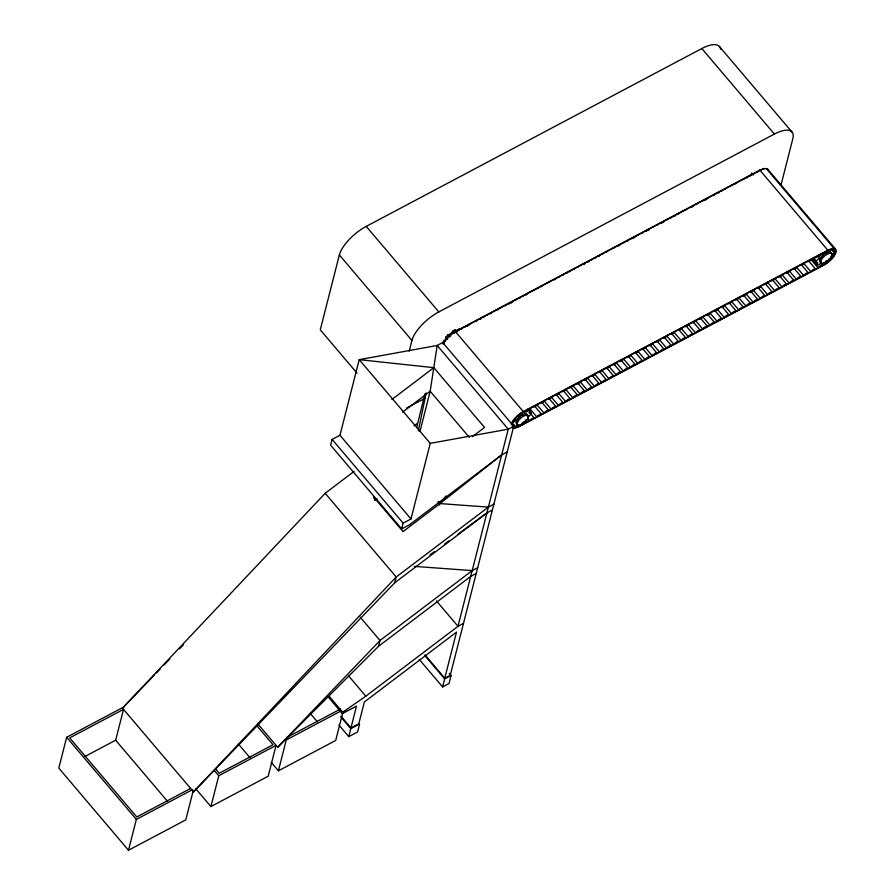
<?xml version="1.0" encoding="UTF-8"?>
<svg xmlns="http://www.w3.org/2000/svg" width="895" height="895" viewBox="0 0 895 895"><rect width="100%" height="100%" fill="white"/><g stroke="black" fill="none" stroke-linecap="round" stroke-linejoin="round"><path stroke-width="1.34" d="M511.705 425.002L512.175 423.1A9.129 3.602 -40.3 0 1 514.916 418.77L516.997 416.555A9.129 3.602 -40.3 0 1 521.908 412.763L828.915 250.063A9.129 3.602 -40.3 0 1 833.122 249.023L834.554 249.381A9.129 3.602 -40.3 0 1 835.594 251.708C834.353 257.581 829.005 261.687 824.127 264.651L519.603 426.031L515.039 427.642L512.757 427.251M416.723 427.541L424.856 393.945M420.001 431.345L430.171 391.227L437.196 345.459L442.712 342.539L513.741 426.244L450.252 675.311L444.759 678.22L424.98 654.905M418.345 430.831L426.177 392.871M528.184 408.523L529.974 410.648A3.58 1.41 -40.3 0 0 531.071 412.852L530.668 414.586A3.58 1.41 -40.3 0 0 527.905 418.614L526.07 420.941A3.58 1.41 -40.3 0 0 525.701 420.986M825.313 261.978A3.58 1.41 -40.3 0 0 824.843 262.794L822.415 264.115A3.58 1.41 -40.3 0 0 818.287 265.188L816.855 264.886A3.58 1.41 -40.3 0 0 815.77 262.683L816.173 260.937A3.58 1.41 -40.3 0 0 818.768 256.753L820.771 254.594A3.58 1.41 -40.3 0 0 823.903 252.949M123.946 706.916L66.655 737.279L58.801 768.111L128.488 850.25L185.78 819.887L193.298 790.397M85.081 756.409L115.656 740.199L123.521 709.366L69.687 737.894L136.778 816.967L190.613 788.439M128.488 850.25L136.353 819.417L192.425 789.703M720.587 49.214A28.651 11.322 -40.3 0 0 701.825 48.531L366.234 226.379A28.651 11.322 -40.3 0 0 339.362 254.941L320.265 329.819L357.004 373.114M210.907 806.574L218.772 775.741L276.063 745.378L268.198 776.211L210.907 806.574L195.725 788.674M327.984 696.679L342.36 713.639L342.718 712.241L365.82 696.187L457.994 626.31L508.248 429.164L437.196 345.459L359.219 359.656L339.966 435.261L332.123 439.411L330.635 445.218L401.665 528.923L409.518 524.761L501.692 454.884L507.185 451.975M271.263 762.383L278.401 770.808L286.266 739.964L341.118 710.899M409.205 351.176L411.924 340.48A28.651 11.322 -40.3 0 1 438.807 311.919L774.399 134.06A28.651 11.322 -40.3 0 1 792.836 138.613L780.91 185.41M342.875 712.286L335.703 740.445L278.401 770.808M348.77 736.641L350.818 728.619L359.611 723.954L357.575 731.987L348.77 736.641L338.903 725.017M341.051 716.291L350.941 727.937L356.49 706.144L342.36 713.639M401.665 528.923L403.142 523.127L410.995 518.966L430.249 443.361L359.219 359.656L433.84 367.677L484.553 427.441L472.403 436.648M257.905 723.977L277.685 747.28L378.54 646.291L380.017 640.484L472.191 570.607L477.684 567.698M354.051 471.397L325.176 493.29L122.503 708.169L193.533 791.874L394.717 582.802L396.205 576.995L488.379 507.118L493.872 504.209M419.285 659.447L442.6 686.924L444.647 678.891L451.08 675.479L449.29 673.364M444.759 678.22L456.517 632.105L364.343 701.993L358.783 723.786L350.941 727.937M451.08 675.479L449.044 683.511L442.6 686.924M443.808 343.993L444.2 342.998M455.208 331.866L453.933 332.649A9.129 3.602 -40.3 0 0 449.022 336.442L446.862 338.791A3.58 1.41 -40.3 0 1 447.03 338.959M514.838 418.894L514.916 418.77A3.58 1.41 -40.3 0 1 512.175 423.1M377.097 498.806L374.915 500.45L373.528 496.826L403.052 531.608L440.016 503.583L445.978 495.908M443.428 342.763A3.58 1.41 -40.3 0 0 442.98 342.93L443.394 341.185A3.58 1.41 -40.3 0 0 445.978 337.001L447.981 334.831A3.58 1.41 -40.3 0 0 452.736 331.105L455.163 329.796L456.965 331.922M193.533 791.874L396.205 576.995L325.176 493.29M277.685 747.28L380.017 640.484L360.237 617.181M122.503 708.169L154.421 674.998M156.356 672.984L160.227 668.968M164.098 664.951L169.905 658.921M179.571 648.864L183.441 644.847M438.226 501.48L440.016 503.583L501.692 454.884M449.022 336.442L449.167 336.341A3.58 1.41 -40.3 0 0 449.536 336.296M516.997 416.555L517.142 416.443A3.58 1.41 -40.3 0 0 521.908 412.763M391.887 399.494L433.84 367.677M402.571 412.159L430.171 391.227L469.316 437.353M414.016 425.942L417.35 423.413M394.717 582.802L486.891 512.924L492.384 510.005M378.54 646.291L470.714 576.414L476.207 573.494M429.969 554.866L434.433 551.577M444.479 544.171L448.943 540.882M457.871 534.304L486.891 512.924M512.88 428.056A12.832 5.068 -40.3 0 0 519.503 426.423L824.026 265.043A12.832 5.068 -40.3 0 0 833.76 256.675L836.053 252.256L835.639 249.269L767.675 169.155L764.643 168.405L759.833 170.106L455.309 331.486L449.984 335.166A12.832 5.068 -40.3 0 0 443.271 344.273M452.132 333.499L665.981 220.17M406.397 408.165L424.89 398.364M511.246 424.387A12.832 5.068 -40.3 0 1 523.284 411.588L827.808 250.208L832.618 248.519L835.639 249.269M513.741 426.244L508.248 429.164L430.249 443.361M463.487 623.401L457.994 626.31L436.413 600.881M286.691 737.514L340.525 708.985M833.122 249.023L832.999 249.056A3.58 1.41 -40.3 0 1 828.915 250.063M440.016 503.583L488.379 507.118M414.34 566.378L472.191 570.607M832.07 248.474L833.502 248.776A3.58 1.41 -40.3 0 0 834.599 250.98L834.185 252.714A3.58 1.41 -40.3 0 0 831.421 256.742L829.598 259.069A3.58 1.41 -40.3 0 0 828.356 259.427M460.724 329.024L459.292 328.722A3.58 1.41 -40.3 0 1 455.197 330.065L455.163 329.796M529.974 410.648L528.553 410.346A3.58 1.41 -40.3 0 1 524.459 411.689L521.998 412.729A3.58 1.41 -40.3 0 1 517.243 416.466L515.24 418.625A3.58 1.41 -40.3 0 1 512.656 422.809L512.242 424.554A3.58 1.41 -40.3 0 1 513.338 426.758L514.759 427.06A3.58 1.41 -40.3 0 1 518.899 425.975L521.315 424.666A3.58 1.41 -40.3 0 1 521.785 423.85M719.334 46.417L791.907 131.945M701.825 48.531L774.399 134.06M835.136 249.705L767.16 169.591A9.129 3.602 -40.3 0 0 766.579 169.267L766.612 169.334M833.29 251.54L835.08 253.643A3.58 1.41 -40.3 0 0 832.395 257.861M830.75 252.457L831.925 253.844A7.104 2.808 -40.3 0 1 824.698 262.627A7.104 2.808 -40.3 0 1 822.46 258.185A7.104 2.808 -40.3 0 1 831.925 253.844M759.833 170.106L827.808 250.208M751.509 172.959L753.31 175.084M820.144 261.72L821.319 263.108M820.167 262.168L822.852 265.334A3.58 1.41 -40.3 0 0 818.052 267.873L810.904 259.438M813.477 257.76L816.173 260.937M812.168 258.442L815.77 262.683M811.463 258.521L816.855 264.886M808.476 260.713L815.636 269.149A3.58 1.41 -40.3 0 0 810.848 271.688L803.688 263.253M801.271 264.54L808.42 272.975A3.58 1.41 -40.3 0 0 803.632 275.515L796.472 267.079M794.055 268.366L801.215 276.79A3.58 1.41 -40.3 0 0 796.416 279.329L789.267 270.905M786.85 272.181L793.999 280.616A3.58 1.41 -40.3 0 0 789.211 283.156L782.051 274.72M779.634 276.007L786.794 284.431A3.58 1.41 -40.3 0 0 781.995 286.982L774.846 278.546M772.43 279.822L779.579 288.257A3.58 1.41 -40.3 0 0 774.79 290.797L767.63 282.361M766.109 284.699L772.374 292.083A3.58 1.41 -40.3 0 0 767.574 294.623L760.426 286.187M758.904 288.526L765.158 295.898A3.58 1.41 -40.3 0 0 760.37 298.438L753.21 290.014M750.793 291.289L757.953 299.724A3.58 1.41 -40.3 0 0 753.154 302.264L746.005 293.828M743.577 295.115L750.737 303.539A3.58 1.41 -40.3 0 0 745.949 306.079L738.789 297.655M737.267 299.982L743.521 307.365A3.58 1.41 -40.3 0 0 738.733 309.905L731.573 301.47M729.156 302.756L736.316 311.192A3.58 1.41 -40.3 0 0 731.517 313.731L724.368 305.296M721.952 306.571L729.101 315.006A3.58 1.41 -40.3 0 0 724.312 317.546L717.152 309.111M714.736 310.397L721.896 318.833A3.58 1.41 -40.3 0 0 717.096 321.372L709.948 312.937M707.531 314.223L714.68 322.647A3.58 1.41 -40.3 0 0 709.892 325.187L702.732 316.763M700.315 318.038L707.475 326.474A3.58 1.41 -40.3 0 0 702.676 329.013L695.527 320.578M693.11 321.864L700.259 330.289A3.58 1.41 -40.3 0 0 695.471 332.839L688.311 324.404M685.894 325.679L693.054 334.115A3.58 1.41 -40.3 0 0 688.255 336.654L681.106 328.219M678.678 329.505L685.838 337.941A3.58 1.41 -40.3 0 0 681.05 340.48L673.89 332.045M671.474 333.32L678.623 341.756A3.58 1.41 -40.3 0 0 673.834 344.295L666.674 335.871M664.258 337.147L671.418 345.582A3.58 1.41 -40.3 0 0 666.618 348.121L659.47 339.686M657.053 340.973L664.202 349.397A3.58 1.41 -40.3 0 0 659.414 351.936L652.254 343.512M649.837 344.788L656.997 353.223A3.58 1.41 -40.3 0 0 652.198 355.762L645.049 347.327M642.632 348.614L649.781 357.049A3.58 1.41 -40.3 0 0 644.993 359.589L637.833 351.153M635.416 352.429L642.576 360.864A3.58 1.41 -40.3 0 0 637.777 363.404L630.628 354.968M629.096 357.306L635.36 364.69A3.58 1.41 -40.3 0 0 630.572 367.23L623.412 358.794M620.996 360.081L628.156 368.505A3.58 1.41 -40.3 0 0 623.356 371.045L616.196 362.62M613.78 363.896L620.94 372.331A3.58 1.41 -40.3 0 0 616.14 374.871L608.992 366.435M606.575 367.722L613.724 376.146A3.58 1.41 -40.3 0 0 608.936 378.697L601.776 370.261M599.359 371.537L606.519 379.972A3.58 1.41 -40.3 0 0 601.72 382.512L594.571 374.076M592.154 375.363L599.303 383.798A3.58 1.41 -40.3 0 0 594.515 386.338L587.355 377.903M584.938 379.178L592.098 387.613A3.58 1.41 -40.3 0 0 587.299 390.153L580.15 381.717M577.734 383.004L584.882 391.439A3.58 1.41 -40.3 0 0 580.094 393.979L572.934 385.544M570.518 386.83L577.678 395.254A3.58 1.41 -40.3 0 0 572.878 397.794L565.729 389.37M563.302 390.645L570.462 399.08A3.58 1.41 -40.3 0 0 565.674 401.62L558.514 393.185M556.097 394.471L563.246 402.907A3.58 1.41 -40.3 0 0 558.458 405.446L551.298 397.011M548.881 398.286L556.041 406.722A3.58 1.41 -40.3 0 0 551.242 409.261L544.093 400.826M541.676 402.112L548.825 410.548A3.58 1.41 -40.3 0 0 544.037 413.087L536.877 404.652M534.46 405.938L541.62 414.363A3.58 1.41 -40.3 0 0 536.821 416.902L529.672 408.478M528.374 409.664L531.071 412.852M529.941 412.919L534.404 418.189A3.58 1.41 -40.3 0 0 529.616 420.728L527.826 418.614M366.234 226.379L438.807 311.919M455.309 331.486L523.284 411.588M452.736 331.105L454.537 333.231M525.41 419.9L527.2 422.004A3.58 1.41 -40.3 0 0 522.4 424.543M447.981 334.831L449.782 336.956M516.818 419.956L518.004 421.344M445.978 337.001L447.78 339.115M516.46 424.532L518.25 426.635A3.569 1.41 -40.3 0 0 514.189 427.609M339.362 254.941L411.924 340.48M437.823 503.001L439.613 505.104M339.966 435.261L410.995 518.966M332.123 439.411L403.142 523.127M424.912 655.643L444.647 678.891M348.737 676.061L365.82 696.187M329.237 696.344L342.718 712.241M340.95 716.984L350.818 728.619M310.308 713.472L317.456 721.907M256.932 725.778L273.031 744.763L219.197 773.291L215.617 769.073M238.338 743.969L249.962 757.673M214.297 770.472L218.772 775.741M115.656 740.199L167.544 801.349M66.655 737.279L136.353 819.417M834.554 249.381L834.587 249.448A3.58 1.41 -40.3 0 0 835.594 251.708M825.548 263.779A3.569 1.41 -40.3 0 1 830.303 260.076M761.086 170.442A3.58 1.41 -40.3 0 1 760.94 169.949L667.133 219.566A3.58 1.41 -40.3 0 0 667.625 219.745M767.675 169.155A12.832 5.068 -40.3 0 1 768.223 170.408M762.16 169.412A9.129 3.602 -40.3 0 1 764.296 168.886M512.555 424.767A3.58 1.41 -40.3 0 1 513.316 426.412M453.933 332.649A3.58 1.41 -40.3 0 1 453.463 333.466M450.867 335.77A3.58 1.41 -40.3 0 1 450.398 336.005M444.602 342.002A9.129 3.602 -40.3 0 1 446.941 338.668M516.605 423.581A7.104 2.808 -40.3 0 1 521.125 415.571A7.104 2.808 -40.3 0 1 527.121 416.22M522.121 423.424A3.58 1.41 -40.3 0 1 522.501 422.999M522.937 422.585A3.58 1.41 -40.3 0 1 525.287 421.109M649.524 229.344A3.58 1.41 -40.3 0 1 649.076 229.746M648.606 230.116A3.58 1.41 -40.3 0 1 648.125 230.451M646.738 231.111A3.58 1.41 -40.3 0 1 645.496 231.033M718.26 308.596A3.58 1.41 -40.3 0 1 713.472 311.136M664.716 220.841A3.58 1.41 -40.3 0 1 663.945 221.703M663.508 222.105A3.58 1.41 -40.3 0 1 663.038 222.475M662.065 223.09A3.58 1.41 -40.3 0 1 661.595 223.314M660.13 223.515A3.58 1.41 -40.3 0 1 659.917 223.381M732.681 300.955A3.58 1.41 -40.3 0 1 727.892 303.494M736.82 182.636A3.58 1.41 -40.3 0 1 736.462 183.061M736.059 183.486A3.58 1.41 -40.3 0 1 735.612 183.889M732.524 185.355A3.58 1.41 -40.3 0 1 732.032 185.175M804.795 262.738A3.58 1.41 -40.3 0 1 800.007 265.278M715.194 194.092A3.58 1.41 -40.3 0 1 714.837 194.528M713.986 195.356A3.58 1.41 -40.3 0 1 713.505 195.725M783.159 274.206A3.58 1.41 -40.3 0 1 778.37 276.745M722.399 190.277A3.58 1.41 -40.3 0 1 721.638 191.127M719.289 192.738A3.58 1.41 -40.3 0 1 718.853 192.895M790.375 270.38A3.58 1.41 -40.3 0 1 785.586 272.93M506.067 304.915A3.58 1.41 -40.3 0 1 505.306 305.766M574.042 385.029A3.58 1.41 -40.3 0 1 569.254 387.569M700.416 202.169A3.58 1.41 -40.3 0 1 700.002 202.594M696.813 204.452A3.58 1.41 -40.3 0 1 695.974 204.284M768.738 281.847A3.58 1.41 -40.3 0 1 763.95 284.386M758.457 171.169A3.58 1.41 -40.3 0 1 758.099 171.594M757.696 172.019A3.58 1.41 -40.3 0 1 757.248 172.422M754.161 173.887A3.58 1.41 -40.3 0 1 753.657 173.708M826.432 251.282A3.58 1.41 -40.3 0 1 821.632 253.822M707.979 197.918A3.58 1.41 -40.3 0 1 706.77 199.171M705.819 199.876A3.58 1.41 -40.3 0 1 705.338 200.156M704.029 200.625A3.58 1.41 -40.3 0 1 703.179 200.458M775.954 278.032A3.58 1.41 -40.3 0 1 771.154 280.571M484.441 316.382A3.58 1.41 -40.3 0 1 483.669 317.233M480.883 319A3.58 1.41 -40.3 0 1 480.492 319.09M479.854 319.045A3.58 1.41 -40.3 0 1 479.642 318.922M552.416 396.496A3.58 1.41 -40.3 0 1 547.617 399.036M744.036 178.81A3.58 1.41 -40.3 0 1 743.678 179.235M812.011 258.923A3.58 1.41 -40.3 0 1 807.212 261.463M657.501 224.667A3.58 1.41 -40.3 0 1 657.143 225.092M652.925 227.33A3.58 1.41 -40.3 0 1 652.712 227.207M725.476 304.781A3.58 1.41 -40.3 0 1 720.676 307.321M462.446 328.275A3.58 1.41 -40.3 0 1 461.596 329.103M458.855 330.557A3.58 1.41 -40.3 0 1 458.005 330.389M530.78 407.952A3.58 1.41 -40.3 0 1 525.98 410.492M725.319 189.181A3.58 1.41 -40.3 0 1 724.816 188.99M797.59 266.565A3.58 1.41 -40.3 0 1 792.791 269.104M477.225 320.209A3.58 1.41 -40.3 0 1 476.464 321.059M545.2 400.311A3.58 1.41 -40.3 0 1 540.401 402.851M549.34 281.992A3.58 1.41 -40.3 0 1 548.982 282.417M617.315 362.095A3.58 1.41 -40.3 0 1 612.516 364.634M527.703 293.448A3.58 1.41 -40.3 0 1 527.345 293.884M526.495 294.712A3.58 1.41 -40.3 0 1 526.025 295.081M523.127 296.122A3.58 1.41 -40.3 0 1 522.904 295.999M595.678 373.562A3.58 1.41 -40.3 0 1 590.879 376.101M534.919 289.633A3.58 1.41 -40.3 0 1 534.147 290.483M530.332 292.296A3.58 1.41 -40.3 0 1 530.12 292.173M602.883 369.747A3.58 1.41 -40.3 0 1 598.095 372.286M513.283 301.1A3.58 1.41 -40.3 0 1 512.522 301.951M511.604 302.723A3.58 1.41 -40.3 0 1 511.123 303.058M509.736 303.718A3.58 1.41 -40.3 0 1 508.483 303.64M581.258 381.203A3.58 1.41 -40.3 0 1 576.458 383.742M520.487 297.274A3.58 1.41 -40.3 0 1 520.14 297.699M519.726 298.125A3.58 1.41 -40.3 0 1 519.279 298.527M515.912 299.948A3.58 1.41 -40.3 0 1 515.699 299.814M588.462 377.388A3.58 1.41 -40.3 0 1 583.674 379.928M470.009 324.024A3.58 1.41 -40.3 0 1 469.662 324.46M469.248 324.874A3.58 1.41 -40.3 0 1 468.812 325.277M467.85 325.981A3.58 1.41 -40.3 0 1 467.369 326.261M465.724 326.753A3.58 1.41 -40.3 0 1 465.221 326.563M537.984 404.137A3.58 1.41 -40.3 0 1 533.196 406.677M541.766 286.243A3.58 1.41 -40.3 0 1 541.363 286.668M538.175 288.514A3.58 1.41 -40.3 0 1 537.336 288.347M610.099 365.921A3.58 1.41 -40.3 0 1 605.311 368.46M491.646 312.556A3.58 1.41 -40.3 0 1 491.288 312.993M490.885 313.418A3.58 1.41 -40.3 0 1 490.438 313.821M487.35 315.286A3.58 1.41 -40.3 0 1 486.858 315.096M559.621 392.67A3.58 1.41 -40.3 0 1 554.833 395.21M498.862 308.741A3.58 1.41 -40.3 0 1 498.504 309.167M498.101 309.592A3.58 1.41 -40.3 0 1 497.654 309.994M494.566 311.46A3.58 1.41 -40.3 0 1 494.062 311.281M566.837 388.844A3.58 1.41 -40.3 0 1 562.038 391.395M679.137 213.2A3.58 1.41 -40.3 0 1 677.929 214.464M675.188 215.908A3.58 1.41 -40.3 0 1 674.338 215.74M747.112 293.314A3.58 1.41 -40.3 0 1 742.313 295.853M643.08 232.308A3.58 1.41 -40.3 0 1 642.319 233.159M638.504 234.982A3.58 1.41 -40.3 0 1 638.28 234.848M711.055 312.422A3.58 1.41 -40.3 0 1 706.256 314.962M619.765 245.398A3.58 1.41 -40.3 0 1 619.284 245.733M617.897 246.393A3.58 1.41 -40.3 0 1 616.655 246.315M689.418 323.889A3.58 1.41 -40.3 0 1 684.63 326.429M635.864 236.135A3.58 1.41 -40.3 0 1 635.506 236.56M635.103 236.985A3.58 1.41 -40.3 0 1 634.186 237.757M633.224 238.372A3.58 1.41 -40.3 0 1 632.754 238.596M631.288 238.797A3.58 1.41 -40.3 0 1 631.076 238.674M703.839 316.237A3.58 1.41 -40.3 0 1 699.051 318.777M556.545 278.166A3.58 1.41 -40.3 0 1 556.187 278.602M555.336 279.419A3.58 1.41 -40.3 0 1 554.866 279.799M624.52 358.28A3.58 1.41 -40.3 0 1 619.732 360.819M570.607 270.95A3.58 1.41 -40.3 0 1 569.757 271.778M567.016 273.232A3.58 1.41 -40.3 0 1 566.177 273.065M638.94 350.639A3.58 1.41 -40.3 0 1 634.152 353.178M592.244 259.494A3.58 1.41 -40.3 0 1 591.841 259.908M589.492 261.519A3.58 1.41 -40.3 0 1 587.814 261.597M660.577 339.171A3.58 1.41 -40.3 0 1 655.778 341.711M628.659 239.949A3.58 1.41 -40.3 0 1 628.301 240.386M627.898 240.811A3.58 1.41 -40.3 0 1 627.451 241.214M624.363 242.679A3.58 1.41 -40.3 0 1 623.86 242.489M696.634 320.063A3.58 1.41 -40.3 0 1 691.835 322.603M599.818 255.243A3.58 1.41 -40.3 0 1 599.46 255.668M599.046 256.093A3.58 1.41 -40.3 0 1 598.61 256.496M595.522 257.961A3.58 1.41 -40.3 0 1 595.018 257.782M667.782 335.345A3.58 1.41 -40.3 0 1 662.994 337.885M607.023 251.417A3.58 1.41 -40.3 0 1 606.665 251.842M602.727 254.146A3.58 1.41 -40.3 0 1 602.234 253.956M674.998 331.53A3.58 1.41 -40.3 0 1 670.21 334.07M614.238 247.591A3.58 1.41 -40.3 0 1 613.467 248.452M682.214 327.704A3.58 1.41 -40.3 0 1 677.414 330.244M578.181 266.699A3.58 1.41 -40.3 0 1 577.823 267.135M574.232 269.406A3.58 1.41 -40.3 0 1 573.382 269.238M646.156 346.812A3.58 1.41 -40.3 0 1 641.357 349.352M563.403 274.776A3.58 1.41 -40.3 0 1 563 275.201M559.174 277.014A3.58 1.41 -40.3 0 1 558.961 276.891M631.736 354.454A3.58 1.41 -40.3 0 1 626.936 356.993M585.386 262.884A3.58 1.41 -40.3 0 1 584.625 263.734M584.178 264.137A3.58 1.41 -40.3 0 1 583.708 264.506M653.361 342.998A3.58 1.41 -40.3 0 1 648.573 345.537M686.342 209.385A3.58 1.41 -40.3 0 1 685.984 209.81M754.317 289.488A3.58 1.41 -40.3 0 1 749.529 292.027M516.795 422.518A6.209 2.45 -40.3 0 1 516.885 420.885M517.422 419.811A6.209 2.45 -40.3 0 1 520.532 416.455M521.83 415.548A6.209 2.45 -40.3 0 1 525.298 414.273M671.563 217.451A3.58 1.41 -40.3 0 1 671.16 217.877M739.896 297.14A3.58 1.41 -40.3 0 1 735.108 299.68M829.296 250.175A3.58 1.41 -40.3 0 1 828.3 250.175M825.637 261.553A3.58 1.41 -40.3 0 1 826.454 260.713M820.323 260.646A6.209 2.45 -40.3 0 1 820.189 259.942M820.402 259.013A6.209 2.45 -40.3 0 1 824.049 254.583M825.347 253.677A6.209 2.45 -40.3 0 1 827.819 252.547M821.006 261.899A7.104 2.808 -40.3 0 1 823.176 254.851A7.104 2.808 -40.3 0 1 830.896 253.274M693.558 205.559A3.58 1.41 -40.3 0 1 692.797 206.409M692.35 206.812A3.58 1.41 -40.3 0 1 691.88 207.192M761.533 285.673A3.58 1.41 -40.3 0 1 756.734 288.212M751.241 174.984A3.58 1.41 -40.3 0 1 750.48 175.845M747.694 177.613A3.58 1.41 -40.3 0 1 747.291 177.691M746.665 177.657A3.58 1.41 -40.3 0 1 746.452 177.523M819.216 255.097A3.58 1.41 -40.3 0 1 814.428 257.637M521.147 424.51A7.104 2.808 -40.3 0 0 528.408 415.728A7.104 2.808 -40.3 0 0 518.955 420.035A7.104 2.808 -40.3 0 0 521.147 424.51"/></g></svg>
